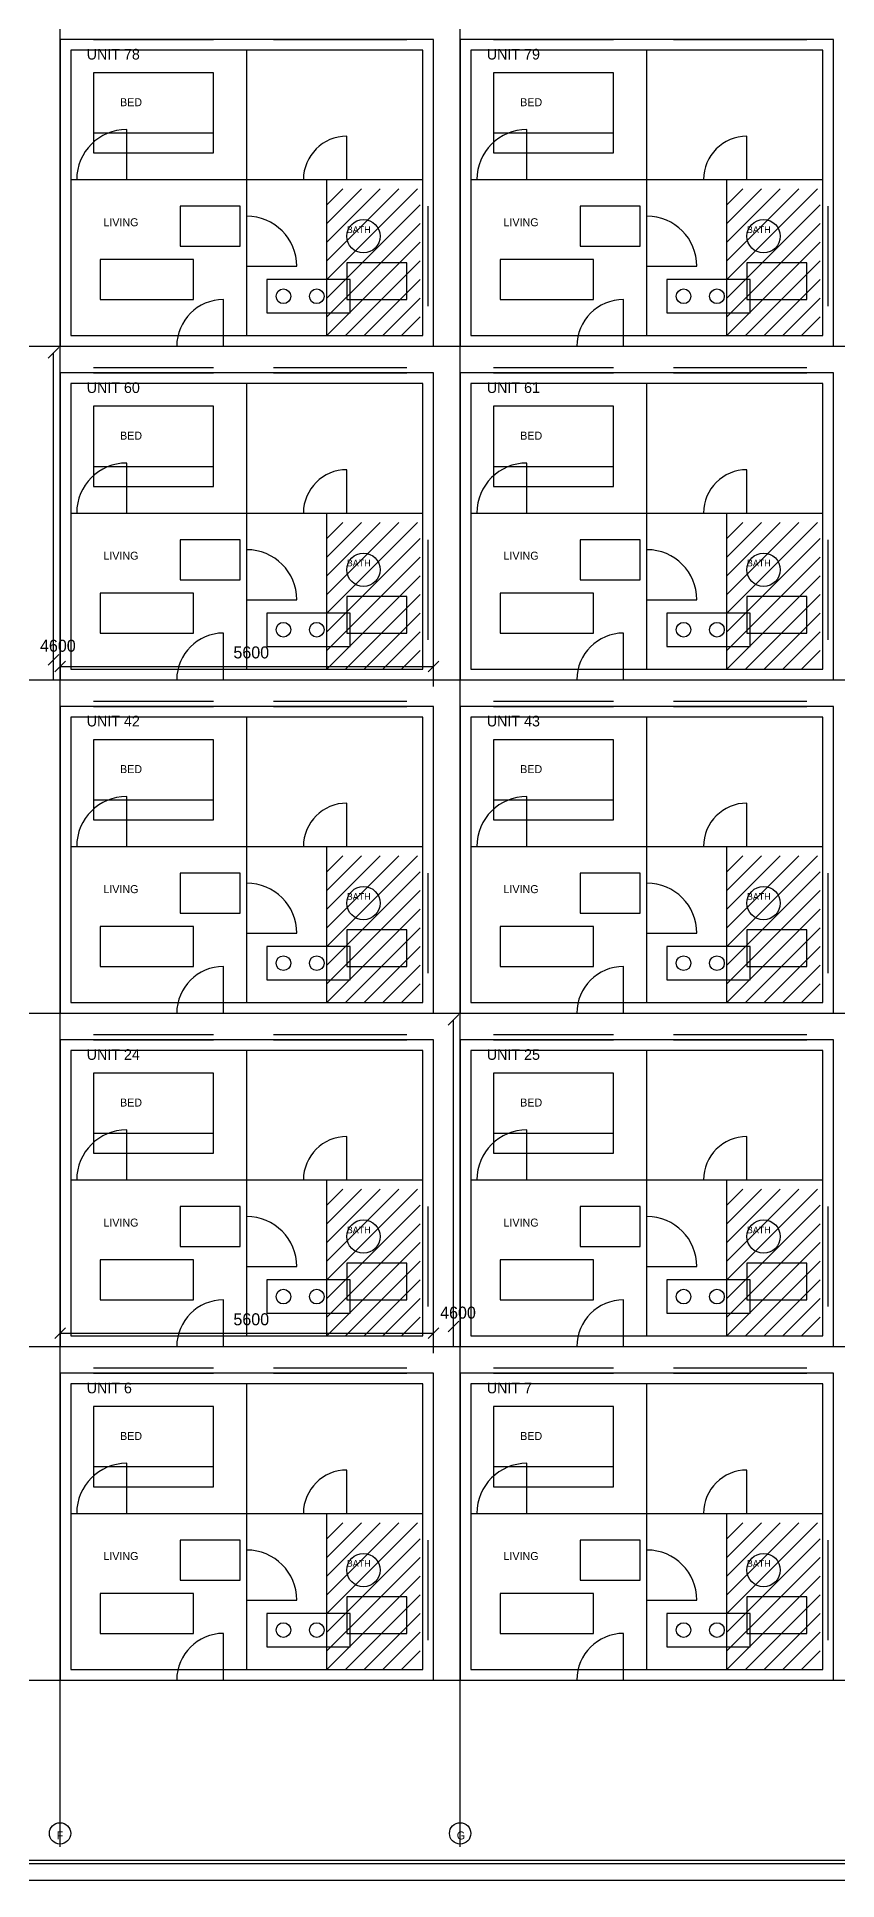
# Model space of a CAD drawing. Header units: millimetres. Extents: x -689 to 114080, y -500 to 99080.
# Drawn here: x 32653 to 44653, y 0 to 27640 of the extents above; entities that cross this region are included whole.
import ezdxf

# ---------------------------------------------------------------- set-up
doc = ezdxf.new("R2010")
doc.units = ezdxf.units.MM
for name, color, linetype in [('DIMENSIONS', 3, 'CONTINUOUS'), ('DOORS', 2, 'CONTINUOUS'), ('FURNITURE', 5, 'CONTINUOUS'), ('GRID', 8, 'CONTINUOUS'), ('HATCH_SIM', 9, 'CONTINUOUS'), ('TEXT', 6, 'CONTINUOUS'), ('WALLS', 7, 'CONTINUOUS'), ('WINDOWS', 4, 'CONTINUOUS')]:
    doc.layers.add(name, color=color, linetype=linetype)

msp = doc.modelspace()

# ---------------------------------------------------------------- linework, layer by layer
at = {"layer": 'DIMENSIONS'}
for p, q in [((32820, 22820), (32980, 22980)), ((32900, 18300), (32900, 22900)), ((32900, 22600), (32900, 22900)), ((32820, 18220), (32980, 18380)), ((32900, 18000), (32900, 18300)), ((32920, 18120), (33080, 18280)), ((38520, 18120), (38680, 18280)), ((33000, 18200), (38600, 18200)), ((33000, 17900), (33000, 18200)), ((38600, 17900), (38600, 18200)), ((38820, 12820), (38980, 12980)), ((38900, 8300), (38900, 12900)), ((38900, 12600), (38900, 12900)), ((38820, 8220), (38980, 8380)), ((38900, 8000), (38900, 8300)), ((32920, 8120), (33080, 8280)), ((33000, 8200), (38600, 8200)), ((33000, 7900), (33000, 8200)), ((38520, 8120), (38680, 8280)), ((38600, 7900), (38600, 8200)), ((0, 300), (114000, 300))]:
    msp.add_line(p, q, dxfattribs=at)
at = {"layer": 'DOORS'}
for p, q in [((34000, 25500), (34000, 26250)), ((37300, 25500), (37300, 26150)), ((40000, 25500), (40000, 26250)), ((43300, 25500), (43300, 26150)), ((35800, 24200), (36550, 24200)), ((41800, 24200), (42550, 24200)), ((35450, 23000), (35450, 23700)), ((41450, 23000), (41450, 23700)), ((34000, 20500), (34000, 21250)), ((37300, 20500), (37300, 21150)), ((40000, 20500), (40000, 21250)), ((43300, 20500), (43300, 21150)), ((35800, 19200), (36550, 19200)), ((41800, 19200), (42550, 19200)), ((35450, 18000), (35450, 18700)), ((41450, 18000), (41450, 18700)), ((34000, 15500), (34000, 16250)), ((37300, 15500), (37300, 16150)), ((40000, 15500), (40000, 16250)), ((43300, 15500), (43300, 16150)), ((35800, 14200), (36550, 14200)), ((41800, 14200), (42550, 14200)), ((35450, 13000), (35450, 13700)), ((41450, 13000), (41450, 13700)), ((34000, 10500), (34000, 11250)), ((37300, 10500), (37300, 11150)), ((40000, 10500), (40000, 11250)), ((43300, 10500), (43300, 11150)), ((35800, 9200), (36550, 9200)), ((41800, 9200), (42550, 9200)), ((35450, 8000), (35450, 8700)), ((41450, 8000), (41450, 8700)), ((34000, 5500), (34000, 6250)), ((37300, 5500), (37300, 6150)), ((40000, 5500), (40000, 6250)), ((43300, 5500), (43300, 6150)), ((35800, 4200), (36550, 4200)), ((41800, 4200), (42550, 4200)), ((35450, 3000), (35450, 3700)), ((41450, 3000), (41450, 3700))]:
    msp.add_line(p, q, dxfattribs=at)
for centre, radius, start, end in [((34000, 25500), 750, 90, 180), ((37300, 25500), 650, 90, 180), ((40000, 25500), 750, 90, 180), ((43300, 25500), 650, 90, 180), ((35800, 24200), 750, 0, 90), ((41800, 24200), 750, 0, 90), ((35450, 23000), 700, 90, 180), ((41450, 23000), 700, 90, 180), ((34000, 20500), 750, 90, 180), ((37300, 20500), 650, 90, 180), ((40000, 20500), 750, 90, 180), ((43300, 20500), 650, 90, 180), ((35800, 19200), 750, 0, 90), ((41800, 19200), 750, 0, 90), ((35450, 18000), 700, 90, 180), ((41450, 18000), 700, 90, 180), ((34000, 15500), 750, 90, 180), ((37300, 15500), 650, 90, 180), ((40000, 15500), 750, 90, 180), ((43300, 15500), 650, 90, 180), ((35800, 14200), 750, 0, 90), ((41800, 14200), 750, 0, 90), ((35450, 13000), 700, 90, 180), ((41450, 13000), 700, 90, 180), ((34000, 10500), 750, 90, 180), ((37300, 10500), 650, 90, 180), ((40000, 10500), 750, 90, 180), ((43300, 10500), 650, 90, 180), ((35800, 9200), 750, 0, 90), ((41800, 9200), 750, 0, 90), ((35450, 8000), 700, 90, 180), ((41450, 8000), 700, 90, 180), ((34000, 5500), 750, 90, 180), ((37300, 5500), 650, 90, 180), ((40000, 5500), 750, 90, 180), ((43300, 5500), 650, 90, 180), ((35800, 4200), 750, 0, 90), ((41800, 4200), 750, 0, 90), ((35450, 3000), 700, 90, 180), ((41450, 3000), 700, 90, 180)]:
    msp.add_arc(centre, radius, start, end, dxfattribs=at)
at = {"layer": 'FURNITURE'}
for p, q in [((35300, 27100), (33500, 27100)), ((33500, 27100), (33500, 25900)), ((35300, 25900), (35300, 27100)), ((41300, 27100), (39500, 27100)), ((39500, 27100), (39500, 25900)), ((41300, 25900), (41300, 27100)), ((33500, 26200), (35300, 26200)), ((39500, 26200), (41300, 26200)), ((33500, 25900), (35300, 25900)), ((39500, 25900), (41300, 25900)), ((35700, 25100), (34800, 25100)), ((34800, 25100), (34800, 24500)), ((35700, 24500), (35700, 25100)), ((41700, 25100), (40800, 25100)), ((40800, 25100), (40800, 24500)), ((41700, 24500), (41700, 25100)), ((34800, 24500), (35700, 24500)), ((40800, 24500), (41700, 24500)), ((35000, 24300), (33600, 24300)), ((33600, 24300), (33600, 23700)), ((35000, 23700), (35000, 24300)), ((38200, 24250), (37300, 24250)), ((37300, 24250), (37300, 23700)), ((38200, 23700), (38200, 24250)), ((41000, 24300), (39600, 24300)), ((39600, 24300), (39600, 23700)), ((41000, 23700), (41000, 24300)), ((44200, 24250), (43300, 24250)), ((43300, 24250), (43300, 23700)), ((44200, 23700), (44200, 24250)), ((37350, 24000), (36100, 24000)), ((36100, 24000), (36100, 23500)), ((37350, 23500), (37350, 24000)), ((43350, 24000), (42100, 24000)), ((42100, 24000), (42100, 23500)), ((43350, 23500), (43350, 24000)), ((33600, 23700), (35000, 23700)), ((36100, 23500), (37350, 23500)), ((37300, 23700), (38200, 23700)), ((39600, 23700), (41000, 23700)), ((42100, 23500), (43350, 23500)), ((43300, 23700), (44200, 23700)), ((35300, 22100), (33500, 22100)), ((33500, 22100), (33500, 20900)), ((35300, 20900), (35300, 22100)), ((41300, 22100), (39500, 22100)), ((39500, 22100), (39500, 20900)), ((41300, 20900), (41300, 22100)), ((33500, 21200), (35300, 21200)), ((39500, 21200), (41300, 21200)), ((33500, 20900), (35300, 20900)), ((39500, 20900), (41300, 20900)), ((35700, 20100), (34800, 20100)), ((34800, 20100), (34800, 19500)), ((35700, 19500), (35700, 20100)), ((41700, 20100), (40800, 20100)), ((40800, 20100), (40800, 19500)), ((41700, 19500), (41700, 20100)), ((34800, 19500), (35700, 19500)), ((40800, 19500), (41700, 19500)), ((35000, 19300), (33600, 19300)), ((33600, 19300), (33600, 18700)), ((35000, 18700), (35000, 19300)), ((38200, 19250), (37300, 19250)), ((37300, 19250), (37300, 18700)), ((38200, 18700), (38200, 19250)), ((41000, 19300), (39600, 19300)), ((39600, 19300), (39600, 18700)), ((41000, 18700), (41000, 19300)), ((44200, 19250), (43300, 19250)), ((43300, 19250), (43300, 18700)), ((44200, 18700), (44200, 19250)), ((37350, 19000), (36100, 19000)), ((36100, 19000), (36100, 18500)), ((37350, 18500), (37350, 19000)), ((43350, 19000), (42100, 19000)), ((42100, 19000), (42100, 18500)), ((43350, 18500), (43350, 19000)), ((33600, 18700), (35000, 18700)), ((37300, 18700), (38200, 18700)), ((39600, 18700), (41000, 18700)), ((43300, 18700), (44200, 18700)), ((36100, 18500), (37350, 18500)), ((42100, 18500), (43350, 18500)), ((35300, 17100), (33500, 17100)), ((33500, 17100), (33500, 15900)), ((35300, 15900), (35300, 17100)), ((41300, 17100), (39500, 17100)), ((39500, 17100), (39500, 15900)), ((41300, 15900), (41300, 17100)), ((33500, 16200), (35300, 16200)), ((39500, 16200), (41300, 16200)), ((33500, 15900), (35300, 15900)), ((39500, 15900), (41300, 15900)), ((35700, 15100), (34800, 15100)), ((34800, 15100), (34800, 14500)), ((35700, 14500), (35700, 15100)), ((41700, 15100), (40800, 15100)), ((40800, 15100), (40800, 14500)), ((41700, 14500), (41700, 15100)), ((34800, 14500), (35700, 14500)), ((40800, 14500), (41700, 14500)), ((35000, 14300), (33600, 14300)), ((33600, 14300), (33600, 13700)), ((35000, 13700), (35000, 14300)), ((38200, 14250), (37300, 14250)), ((37300, 14250), (37300, 13700)), ((38200, 13700), (38200, 14250)), ((41000, 14300), (39600, 14300)), ((39600, 14300), (39600, 13700)), ((41000, 13700), (41000, 14300)), ((44200, 14250), (43300, 14250)), ((43300, 14250), (43300, 13700)), ((44200, 13700), (44200, 14250)), ((37350, 14000), (36100, 14000)), ((36100, 14000), (36100, 13500)), ((37350, 13500), (37350, 14000)), ((43350, 14000), (42100, 14000)), ((42100, 14000), (42100, 13500)), ((43350, 13500), (43350, 14000)), ((33600, 13700), (35000, 13700)), ((37300, 13700), (38200, 13700)), ((39600, 13700), (41000, 13700)), ((43300, 13700), (44200, 13700)), ((36100, 13500), (37350, 13500)), ((42100, 13500), (43350, 13500)), ((35300, 12100), (33500, 12100)), ((33500, 12100), (33500, 10900)), ((35300, 10900), (35300, 12100)), ((41300, 12100), (39500, 12100)), ((39500, 12100), (39500, 10900)), ((41300, 10900), (41300, 12100)), ((33500, 11200), (35300, 11200)), ((39500, 11200), (41300, 11200)), ((33500, 10900), (35300, 10900)), ((39500, 10900), (41300, 10900)), ((35700, 10100), (34800, 10100)), ((34800, 10100), (34800, 9500)), ((35700, 9500), (35700, 10100)), ((41700, 10100), (40800, 10100)), ((40800, 10100), (40800, 9500)), ((41700, 9500), (41700, 10100)), ((34800, 9500), (35700, 9500)), ((40800, 9500), (41700, 9500)), ((35000, 9300), (33600, 9300)), ((33600, 9300), (33600, 8700)), ((35000, 8700), (35000, 9300)), ((38200, 9250), (37300, 9250)), ((37300, 9250), (37300, 8700)), ((38200, 8700), (38200, 9250)), ((41000, 9300), (39600, 9300)), ((39600, 9300), (39600, 8700)), ((41000, 8700), (41000, 9300)), ((44200, 9250), (43300, 9250)), ((43300, 9250), (43300, 8700)), ((44200, 8700), (44200, 9250)), ((37350, 9000), (36100, 9000)), ((36100, 9000), (36100, 8500)), ((37350, 8500), (37350, 9000)), ((43350, 9000), (42100, 9000)), ((42100, 9000), (42100, 8500)), ((43350, 8500), (43350, 9000)), ((33600, 8700), (35000, 8700)), ((37300, 8700), (38200, 8700)), ((39600, 8700), (41000, 8700)), ((43300, 8700), (44200, 8700)), ((36100, 8500), (37350, 8500)), ((42100, 8500), (43350, 8500)), ((35300, 7100), (33500, 7100)), ((33500, 7100), (33500, 5900)), ((35300, 5900), (35300, 7100)), ((41300, 7100), (39500, 7100)), ((39500, 7100), (39500, 5900)), ((41300, 5900), (41300, 7100)), ((33500, 6200), (35300, 6200)), ((39500, 6200), (41300, 6200)), ((33500, 5900), (35300, 5900)), ((39500, 5900), (41300, 5900)), ((35700, 5100), (34800, 5100)), ((34800, 5100), (34800, 4500)), ((35700, 4500), (35700, 5100)), ((41700, 5100), (40800, 5100)), ((40800, 5100), (40800, 4500)), ((41700, 4500), (41700, 5100)), ((34800, 4500), (35700, 4500)), ((40800, 4500), (41700, 4500)), ((35000, 4300), (33600, 4300)), ((33600, 4300), (33600, 3700)), ((35000, 3700), (35000, 4300)), ((38200, 4250), (37300, 4250)), ((37300, 4250), (37300, 3700)), ((38200, 3700), (38200, 4250)), ((41000, 4300), (39600, 4300)), ((39600, 4300), (39600, 3700)), ((41000, 3700), (41000, 4300)), ((44200, 4250), (43300, 4250)), ((43300, 4250), (43300, 3700)), ((44200, 3700), (44200, 4250)), ((37350, 4000), (36100, 4000)), ((36100, 4000), (36100, 3500)), ((37350, 3500), (37350, 4000)), ((43350, 4000), (42100, 4000)), ((42100, 4000), (42100, 3500)), ((43350, 3500), (43350, 4000)), ((33600, 3700), (35000, 3700)), ((37300, 3700), (38200, 3700)), ((39600, 3700), (41000, 3700)), ((43300, 3700), (44200, 3700)), ((36100, 3500), (37350, 3500)), ((42100, 3500), (43350, 3500))]:
    msp.add_line(p, q, dxfattribs=at)
for centre, radius in [((37550, 24650), 250), ((43550, 24650), 250), ((36350, 23750), 110), ((36850, 23750), 110), ((42350, 23750), 110), ((42850, 23750), 110), ((37550, 19650), 250), ((43550, 19650), 250), ((36350, 18750), 110), ((36850, 18750), 110), ((42350, 18750), 110), ((42850, 18750), 110), ((37550, 14650), 250), ((43550, 14650), 250), ((36350, 13750), 110), ((36850, 13750), 110), ((42350, 13750), 110), ((42850, 13750), 110), ((37550, 9650), 250), ((43550, 9650), 250), ((36350, 8750), 110), ((36850, 8750), 110), ((42350, 8750), 110), ((42850, 8750), 110), ((37550, 4650), 250), ((43550, 4650), 250), ((36350, 3750), 110), ((36850, 3750), 110), ((42350, 3750), 110), ((42850, 3750), 110)]:
    msp.add_circle(centre, radius, dxfattribs=at)
at = {"layer": 'GRID'}
for p, q in [((33000, 500), (33000, 97700)), ((39000, 500), (39000, 97700)), ((500, 23000), (113500, 23000)), ((500, 18000), (113500, 18000)), ((500, 13000), (113500, 13000)), ((500, 8000), (113500, 8000)), ((500, 3000), (113500, 3000))]:
    msp.add_line(p, q, dxfattribs=at)
for centre in [(33000, 700), (39000, 700)]:
    msp.add_circle(centre, 160, dxfattribs=at)
at = {"layer": 'HATCH_SIM'}
for p, q in [((37000, 25120), (37240, 25360)), ((37000, 24840), (37520, 25360)), ((37000, 24560), (37800, 25360)), ((37000, 24280), (38080, 25360)), ((37000, 24000), (38360, 25360)), ((43000, 25120), (43240, 25360)), ((43000, 24840), (43520, 25360)), ((43000, 24560), (43800, 25360)), ((43000, 24280), (44080, 25360)), ((43000, 24000), (44360, 25360)), ((37000, 23720), (38400, 25120)), ((43000, 23720), (44400, 25120)), ((37000, 23440), (38400, 24840)), ((43000, 23440), (44400, 24840)), ((37000, 23160), (38400, 24560)), ((43000, 23160), (44400, 24560)), ((37280, 23160), (38400, 24280)), ((43280, 23160), (44400, 24280)), ((37560, 23160), (38400, 24000)), ((43560, 23160), (44400, 24000)), ((37840, 23160), (38400, 23720)), ((43840, 23160), (44400, 23720)), ((38120, 23160), (38400, 23440)), ((44120, 23160), (44400, 23440)), ((38400, 23160), (38400, 23160)), ((44400, 23160), (44400, 23160)), ((37000, 20120), (37240, 20360)), ((37000, 19840), (37520, 20360)), ((37000, 19560), (37800, 20360)), ((37000, 19280), (38080, 20360)), ((37000, 19000), (38360, 20360)), ((43000, 20120), (43240, 20360)), ((43000, 19840), (43520, 20360)), ((43000, 19560), (43800, 20360)), ((43000, 19280), (44080, 20360)), ((43000, 19000), (44360, 20360)), ((37000, 18720), (38400, 20120)), ((43000, 18720), (44400, 20120)), ((37000, 18440), (38400, 19840)), ((43000, 18440), (44400, 19840)), ((37000, 18160), (38400, 19560)), ((43000, 18160), (44400, 19560)), ((37280, 18160), (38400, 19280)), ((43280, 18160), (44400, 19280)), ((37560, 18160), (38400, 19000)), ((43560, 18160), (44400, 19000)), ((37840, 18160), (38400, 18720)), ((43840, 18160), (44400, 18720)), ((38120, 18160), (38400, 18440)), ((44120, 18160), (44400, 18440)), ((38400, 18160), (38400, 18160)), ((44400, 18160), (44400, 18160)), ((37000, 15120), (37240, 15360)), ((37000, 14840), (37520, 15360)), ((37000, 14560), (37800, 15360)), ((37000, 14280), (38080, 15360)), ((37000, 14000), (38360, 15360)), ((43000, 15120), (43240, 15360)), ((43000, 14840), (43520, 15360)), ((43000, 14560), (43800, 15360)), ((43000, 14280), (44080, 15360)), ((43000, 14000), (44360, 15360)), ((37000, 13720), (38400, 15120)), ((43000, 13720), (44400, 15120)), ((37000, 13440), (38400, 14840)), ((43000, 13440), (44400, 14840)), ((37000, 13160), (38400, 14560)), ((43000, 13160), (44400, 14560)), ((37280, 13160), (38400, 14280)), ((43280, 13160), (44400, 14280)), ((37560, 13160), (38400, 14000)), ((43560, 13160), (44400, 14000)), ((37840, 13160), (38400, 13720)), ((43840, 13160), (44400, 13720)), ((38120, 13160), (38400, 13440)), ((44120, 13160), (44400, 13440)), ((38400, 13160), (38400, 13160)), ((44400, 13160), (44400, 13160)), ((37000, 10120), (37240, 10360)), ((37000, 9840), (37520, 10360)), ((37000, 9560), (37800, 10360)), ((37000, 9280), (38080, 10360)), ((37000, 9000), (38360, 10360)), ((43000, 10120), (43240, 10360)), ((43000, 9840), (43520, 10360)), ((43000, 9560), (43800, 10360)), ((43000, 9280), (44080, 10360)), ((43000, 9000), (44360, 10360)), ((37000, 8720), (38400, 10120)), ((43000, 8720), (44400, 10120)), ((37000, 8440), (38400, 9840)), ((43000, 8440), (44400, 9840)), ((37000, 8160), (38400, 9560)), ((43000, 8160), (44400, 9560)), ((37280, 8160), (38400, 9280)), ((43280, 8160), (44400, 9280)), ((37560, 8160), (38400, 9000)), ((43560, 8160), (44400, 9000)), ((37840, 8160), (38400, 8720)), ((43840, 8160), (44400, 8720)), ((38120, 8160), (38400, 8440)), ((44120, 8160), (44400, 8440)), ((38400, 8160), (38400, 8160)), ((44400, 8160), (44400, 8160)), ((37000, 5120), (37240, 5360)), ((37000, 4840), (37520, 5360)), ((37000, 4560), (37800, 5360)), ((37000, 4280), (38080, 5360)), ((37000, 4000), (38360, 5360)), ((43000, 5120), (43240, 5360)), ((43000, 4840), (43520, 5360)), ((43000, 4560), (43800, 5360)), ((43000, 4280), (44080, 5360)), ((43000, 4000), (44360, 5360)), ((37000, 3720), (38400, 5120)), ((43000, 3720), (44400, 5120)), ((37000, 3440), (38400, 4840)), ((43000, 3440), (44400, 4840)), ((37000, 3160), (38400, 4560)), ((43000, 3160), (44400, 4560)), ((37280, 3160), (38400, 4280)), ((43280, 3160), (44400, 4280)), ((37560, 3160), (38400, 4000)), ((43560, 3160), (44400, 4000)), ((37840, 3160), (38400, 3720)), ((43840, 3160), (44400, 3720)), ((38120, 3160), (38400, 3440)), ((44120, 3160), (44400, 3440)), ((38400, 3160), (38400, 3160)), ((44400, 3160), (44400, 3160))]:
    msp.add_line(p, q, dxfattribs=at)
at = {"layer": 'WALLS'}
for p, q in [((38600, 27600), (33000, 27600)), ((33000, 27600), (33000, 23000)), ((38440, 27440), (33160, 27440)), ((33160, 27440), (33160, 23160)), ((35800, 23160), (35800, 27440)), ((38440, 23160), (38440, 27440)), ((38600, 23000), (38600, 27600)), ((44600, 27600), (39000, 27600)), ((39000, 27600), (39000, 23000)), ((44440, 27440), (39160, 27440)), ((39160, 27440), (39160, 23160)), ((41800, 23160), (41800, 27440)), ((44440, 23160), (44440, 27440)), ((44600, 23000), (44600, 27600)), ((33160, 25500), (38440, 25500)), ((37000, 23160), (37000, 25500)), ((39160, 25500), (44440, 25500)), ((43000, 23160), (43000, 25500)), ((33000, 23000), (38600, 23000)), ((33160, 23160), (38440, 23160)), ((39000, 23000), (44600, 23000)), ((39160, 23160), (44440, 23160)), ((38600, 22600), (33000, 22600)), ((33000, 22600), (33000, 18000)), ((38440, 22440), (33160, 22440)), ((33160, 22440), (33160, 18160)), ((35800, 18160), (35800, 22440)), ((38440, 18160), (38440, 22440)), ((38600, 18000), (38600, 22600)), ((44600, 22600), (39000, 22600)), ((39000, 22600), (39000, 18000)), ((44440, 22440), (39160, 22440)), ((39160, 22440), (39160, 18160)), ((41800, 18160), (41800, 22440)), ((44440, 18160), (44440, 22440)), ((44600, 18000), (44600, 22600)), ((33160, 20500), (38440, 20500)), ((37000, 18160), (37000, 20500)), ((39160, 20500), (44440, 20500)), ((43000, 18160), (43000, 20500)), ((33000, 18000), (38600, 18000)), ((33160, 18160), (38440, 18160)), ((39000, 18000), (44600, 18000)), ((39160, 18160), (44440, 18160)), ((38600, 17600), (33000, 17600)), ((33000, 17600), (33000, 13000)), ((38440, 17440), (33160, 17440)), ((33160, 17440), (33160, 13160)), ((35800, 13160), (35800, 17440)), ((38440, 13160), (38440, 17440)), ((38600, 13000), (38600, 17600)), ((44600, 17600), (39000, 17600)), ((39000, 17600), (39000, 13000)), ((44440, 17440), (39160, 17440)), ((39160, 17440), (39160, 13160)), ((41800, 13160), (41800, 17440)), ((44440, 13160), (44440, 17440)), ((44600, 13000), (44600, 17600)), ((33160, 15500), (38440, 15500)), ((37000, 13160), (37000, 15500)), ((39160, 15500), (44440, 15500)), ((43000, 13160), (43000, 15500)), ((33000, 13000), (38600, 13000)), ((33160, 13160), (38440, 13160)), ((39000, 13000), (44600, 13000)), ((39160, 13160), (44440, 13160)), ((38600, 12600), (33000, 12600)), ((33000, 12600), (33000, 8000)), ((38440, 12440), (33160, 12440)), ((33160, 12440), (33160, 8160)), ((35800, 8160), (35800, 12440)), ((38440, 8160), (38440, 12440)), ((38600, 8000), (38600, 12600)), ((44600, 12600), (39000, 12600)), ((39000, 12600), (39000, 8000)), ((44440, 12440), (39160, 12440)), ((39160, 12440), (39160, 8160)), ((41800, 8160), (41800, 12440)), ((44440, 8160), (44440, 12440)), ((44600, 8000), (44600, 12600)), ((33160, 10500), (38440, 10500)), ((37000, 8160), (37000, 10500)), ((39160, 10500), (44440, 10500)), ((43000, 8160), (43000, 10500)), ((33160, 8160), (38440, 8160)), ((39160, 8160), (44440, 8160)), ((33000, 8000), (38600, 8000)), ((39000, 8000), (44600, 8000)), ((38600, 7600), (33000, 7600)), ((33000, 7600), (33000, 3000)), ((38600, 3000), (38600, 7600)), ((44600, 7600), (39000, 7600)), ((39000, 7600), (39000, 3000)), ((44600, 3000), (44600, 7600)), ((38440, 7440), (33160, 7440)), ((33160, 7440), (33160, 3160)), ((35800, 3160), (35800, 7440)), ((38440, 3160), (38440, 7440)), ((44440, 7440), (39160, 7440)), ((39160, 7440), (39160, 3160)), ((41800, 3160), (41800, 7440)), ((44440, 3160), (44440, 7440)), ((33160, 5500), (38440, 5500)), ((37000, 3160), (37000, 5500)), ((39160, 5500), (44440, 5500)), ((43000, 3160), (43000, 5500)), ((33160, 3160), (38440, 3160)), ((39160, 3160), (44440, 3160)), ((33000, 3000), (38600, 3000)), ((39000, 3000), (44600, 3000)), ((0, 0), (114000, 0)), ((250, 250), (113750, 250))]:
    msp.add_line(p, q, dxfattribs=at)
at = {"layer": 'WINDOWS'}
for p, q in [((33500, 27600), (35300, 27600)), ((36200, 27600), (38200, 27600)), ((39500, 27600), (41300, 27600)), ((42200, 27600), (44200, 27600)), ((38520, 23600), (38520, 25100)), ((38600, 23600), (38600, 25100)), ((44520, 23600), (44520, 25100)), ((44600, 23600), (44600, 25100)), ((33500, 22680), (35300, 22680)), ((36200, 22680), (38200, 22680)), ((39500, 22680), (41300, 22680)), ((42200, 22680), (44200, 22680)), ((33500, 22600), (35300, 22600)), ((36200, 22600), (38200, 22600)), ((39500, 22600), (41300, 22600)), ((42200, 22600), (44200, 22600)), ((38520, 18600), (38520, 20100)), ((38600, 18600), (38600, 20100)), ((44520, 18600), (44520, 20100)), ((44600, 18600), (44600, 20100)), ((33500, 17680), (35300, 17680)), ((33500, 17600), (35300, 17600)), ((36200, 17680), (38200, 17680)), ((36200, 17600), (38200, 17600)), ((39500, 17680), (41300, 17680)), ((39500, 17600), (41300, 17600)), ((42200, 17680), (44200, 17680)), ((42200, 17600), (44200, 17600)), ((38520, 13600), (38520, 15100)), ((38600, 13600), (38600, 15100)), ((44520, 13600), (44520, 15100)), ((44600, 13600), (44600, 15100)), ((33500, 12680), (35300, 12680)), ((33500, 12600), (35300, 12600)), ((36200, 12680), (38200, 12680)), ((36200, 12600), (38200, 12600)), ((39500, 12680), (41300, 12680)), ((39500, 12600), (41300, 12600)), ((42200, 12680), (44200, 12680)), ((42200, 12600), (44200, 12600)), ((38520, 8600), (38520, 10100)), ((38600, 8600), (38600, 10100)), ((44520, 8600), (44520, 10100)), ((44600, 8600), (44600, 10100)), ((33500, 7680), (35300, 7680)), ((33500, 7600), (35300, 7600)), ((36200, 7680), (38200, 7680)), ((36200, 7600), (38200, 7600)), ((39500, 7680), (41300, 7680)), ((39500, 7600), (41300, 7600)), ((42200, 7680), (44200, 7680)), ((42200, 7600), (44200, 7600)), ((38520, 3600), (38520, 5100)), ((38600, 3600), (38600, 5100)), ((44520, 3600), (44520, 5100)), ((44600, 3600), (44600, 5100))]:
    msp.add_line(p, q, dxfattribs=at)

# ---------------------------------------------------------------- texts
at = {"layer": 'DIMENSIONS'}
for s, p in [('4600', (32700, 18420)), ('5600', (35600, 18320)), ('4600', (38700, 8420)), ('5600', (35600, 8320))]:
    msp.add_text(s, height=180, dxfattribs=at).set_placement(p)
at = {"layer": 'GRID'}
for s, p in [('F', (32950, 610)), ('G', (38950, 610))]:
    msp.add_text(s, height=120, dxfattribs=at).set_placement(p)
at = {"layer": 'TEXT'}
for s, height, p in [('UNIT 78', 160, (33400, 27300)), ('UNIT 79', 160, (39400, 27300)), ('BED', 120, (33900, 26600)), ('BED', 120, (39900, 26600)), ('LIVING', 120, (33650, 24800)), ('LIVING', 120, (39650, 24800)), ('BATH', 100, (37300, 24700)), ('BATH', 100, (43300, 24700)), ('UNIT 60', 160, (33400, 22300)), ('UNIT 61', 160, (39400, 22300)), ('BED', 120, (33900, 21600)), ('BED', 120, (39900, 21600)), ('LIVING', 120, (33650, 19800)), ('LIVING', 120, (39650, 19800)), ('BATH', 100, (37300, 19700)), ('BATH', 100, (43300, 19700)), ('UNIT 42', 160, (33400, 17300)), ('UNIT 43', 160, (39400, 17300)), ('BED', 120, (33900, 16600)), ('BED', 120, (39900, 16600)), ('LIVING', 120, (33650, 14800)), ('BATH', 100, (37300, 14700)), ('LIVING', 120, (39650, 14800)), ('BATH', 100, (43300, 14700)), ('UNIT 24', 160, (33400, 12300)), ('UNIT 25', 160, (39400, 12300)), ('BED', 120, (33900, 11600)), ('BED', 120, (39900, 11600)), ('LIVING', 120, (33650, 9800)), ('BATH', 100, (37300, 9700)), ('LIVING', 120, (39650, 9800)), ('BATH', 100, (43300, 9700)), ('UNIT 6', 160, (33400, 7300)), ('UNIT 7', 160, (39400, 7300)), ('BED', 120, (33900, 6600)), ('BED', 120, (39900, 6600)), ('LIVING', 120, (33650, 4800)), ('BATH', 100, (37300, 4700)), ('LIVING', 120, (39650, 4800)), ('BATH', 100, (43300, 4700))]:
    msp.add_text(s, height=height, dxfattribs=at).set_placement(p)

doc.saveas('drawing.dxf')
